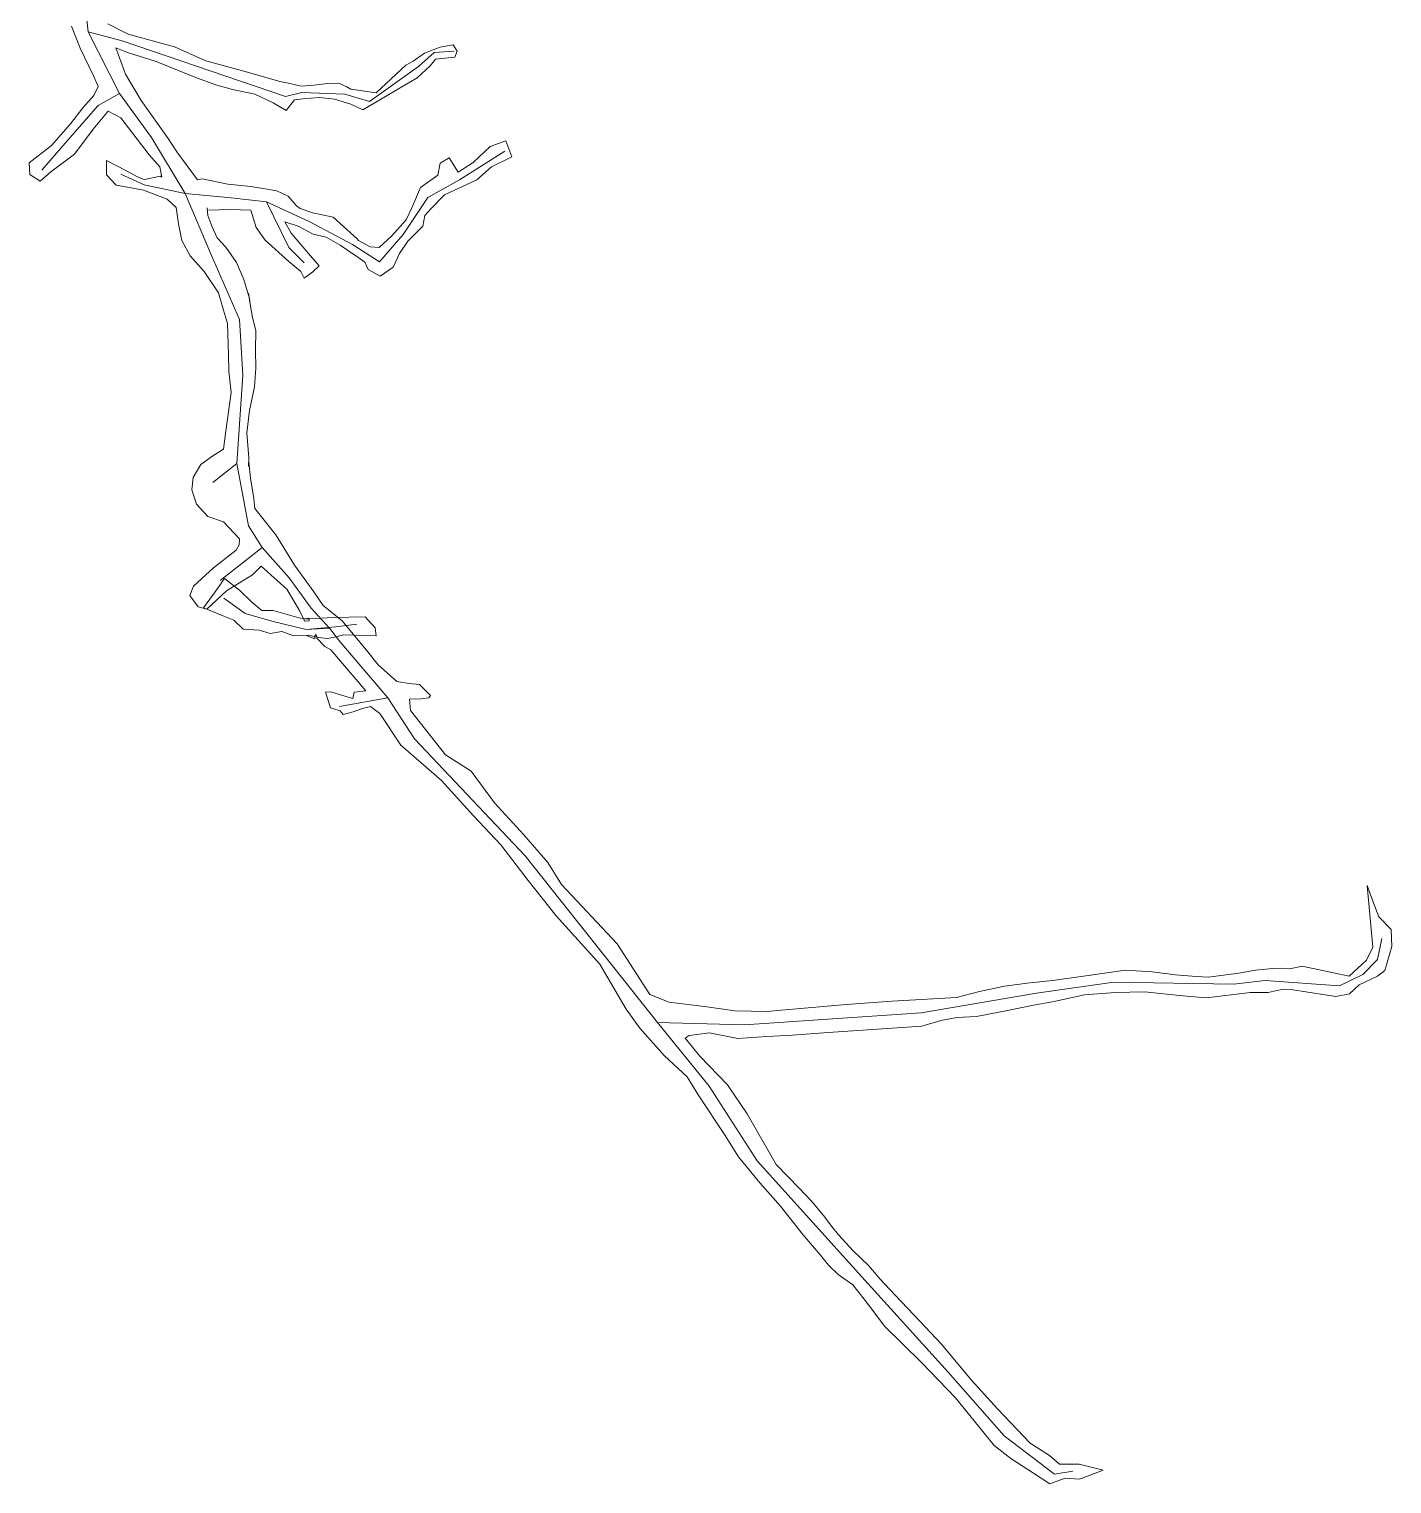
# Model space of a CAD drawing. Header units: millimetres. Extents: x 748204 to 748380, y 4188451 to 4188703.
# Drawn here: x 748253.5 to 748380.3, y 4188451.1 to 4188586.4 of the extents above; entities that cross this region are included whole.
import ezdxf

# ---------------------------------------------------------------- set-up
doc = ezdxf.new("R2010")
doc.units = ezdxf.units.MM
doc.layers.add('957_957', color=4, linetype='Continuous', lineweight=0)
doc.layers.add('GEOFENCE', color=2, linetype='Continuous', lineweight=0)

msp = doc.modelspace()

# ---------------------------------------------------------------- linework, layer by layer
at = {"layer": '957_957', "lineweight": 0}
for p, q in [((748257.45, 4188586.66, 958.6), (748258.24, 4188584.61, 958.23)), ((748262.71, 4188585.93, 958.07), (748260.83, 4188586.87, 958.35)), ((748267.02, 4188584.74, 957.77), (748262.71, 4188585.93, 958.07)), ((748292.98, 4188584.94, 960.4), (748291.76, 4188584.7, 959.75)), ((748293.33, 4188584.34, 960.4), (748292.98, 4188584.94, 960.4)), ((748258.24, 4188584.61, 958.23), (748259.54, 4188581.99, 957.78)), ((748262.48, 4188582.19, 957.84), (748261.58, 4188584.65, 958.1)), ((748261.58, 4188584.65, 958.1), (748262.66, 4188584.22, 958.09)), ((748262.66, 4188584.22, 958.09), (748265.34, 4188583.39, 957.92)), ((748269.95, 4188583.43, 957.69), (748267.02, 4188584.74, 957.77)), ((748272.13, 4188582.84, 957.44), (748269.95, 4188583.43, 957.69)), ((748290.29, 4188584.14, 958.89), (748289.25, 4188583.42, 959.24)), ((748291.76, 4188584.7, 959.75), (748290.29, 4188584.14, 958.89)), ((748290.84, 4188582.96, 959.24), (748291.33, 4188583.58, 958.89)), ((748291.33, 4188583.58, 958.89), (748293.13, 4188583.78, 960.4)), ((748293.13, 4188583.78, 960.4), (748293.33, 4188584.34, 960.4)), ((748263.93, 4188579.76, 957.71), (748262.48, 4188582.19, 957.84)), ((748265.34, 4188583.39, 957.92), (748269.08, 4188581.86, 957.73)), ((748274.05, 4188582.33, 957.35), (748272.13, 4188582.84, 957.44)), ((748276.83, 4188581.51, 957.22), (748274.05, 4188582.33, 957.35)), ((748288.57, 4188583.02, 959.24), (748285.82, 4188580.45, 959.85)), ((748289.25, 4188583.42, 959.24), (748288.57, 4188583.02, 959.24)), ((748289.63, 4188581.86, 958.91), (748290.84, 4188582.96, 959.24)), ((748259.92, 4188581.05, 957.62), (748259.52, 4188580.22, 957.81)), ((748259.54, 4188581.99, 957.78), (748259.92, 4188581.05, 957.62)), ((748269.08, 4188581.86, 957.73), (748270.98, 4188581.18, 957.52)), ((748270.98, 4188581.18, 957.52), (748272.42, 4188580.78, 957.41)), ((748272.42, 4188580.78, 957.41), (748274.52, 4188580.35, 957.3)), ((748277.77, 4188581.32, 957.45), (748276.83, 4188581.51, 957.22)), ((748278.81, 4188581.08, 959.02), (748277.77, 4188581.32, 957.45)), ((748279.99, 4188581.18, 959.37), (748278.81, 4188581.08, 959.02)), ((748281.28, 4188581.34, 959.41), (748279.99, 4188581.18, 959.37)), ((748282.3, 4188581.36, 959.37), (748281.28, 4188581.34, 959.41)), ((748283.06, 4188581.03, 959.44), (748282.3, 4188581.36, 959.37)), ((748283.45, 4188580.81, 959.43), (748283.06, 4188581.03, 959.44)), ((748285.82, 4188580.45, 959.85), (748283.45, 4188580.81, 959.43)), ((748284.57, 4188578.87, 959.51), (748289.63, 4188581.86, 958.91)), ((748259.52, 4188580.22, 957.81), (748258.49, 4188579.07, 957.85)), ((748266.45, 4188576.21, 957.34), (748263.93, 4188579.76, 957.71)), ((748274.52, 4188580.35, 957.3), (748276.21, 4188579.52, 957.23)), ((748276.21, 4188579.52, 957.23), (748277.42, 4188578.83, 957.77)), ((748277.42, 4188578.83, 957.77), (748278.21, 4188579.8, 957.68)), ((748278.21, 4188579.8, 957.68), (748278.99, 4188579.9, 959.11)), ((748278.99, 4188579.9, 959.11), (748280.53, 4188580.02, 959.2)), ((748280.53, 4188580.02, 959.2), (748281.94, 4188579.88, 959.34)), ((748281.94, 4188579.88, 959.34), (748283.46, 4188579.4, 959.4)), ((748283.46, 4188579.4, 959.4), (748284.57, 4188578.87, 959.51)), ((748258.49, 4188579.07, 957.85), (748257.35, 4188577.59, 957.88)), ((748259.45, 4188577.08, 957.79), (748260.85, 4188578.77, 957.68)), ((748260.85, 4188578.77, 957.68), (748262.03, 4188578.15, 957.59)), ((748262.03, 4188578.15, 957.59), (748264.67, 4188574.69, 957.49)), ((748257.35, 4188577.59, 957.88), (748255.59, 4188575.55, 958.14)), ((748257.74, 4188574.75, 958.05), (748259.45, 4188577.08, 957.79)), ((748255.59, 4188575.55, 958.14), (748253.5, 4188573.95, 958.33)), ((748267.24, 4188574.96, 957.32), (748266.45, 4188576.21, 957.34)), ((748296.41, 4188575.47, 958.59), (748294.83, 4188573.97, 958.44)), ((748297.88, 4188575.99, 958.7), (748296.41, 4188575.47, 958.59)), ((748298.42, 4188574.52, 958.59), (748297.88, 4188575.99, 958.7)), ((748255.52, 4188573.1, 958.15), (748257.74, 4188574.75, 958.05)), ((748260.72, 4188574.18, 964.87), (748260.7, 4188572.84, 964.49)), ((748262.51, 4188573.24, 962.34), (748260.72, 4188574.18, 964.87)), ((748264.67, 4188574.69, 957.49), (748265.68, 4188573.58, 957.32)), ((748269.16, 4188572.36, 957.18), (748267.24, 4188574.96, 957.32)), ((748292.6, 4188574.41, 958.73), (748291.75, 4188573.93, 958.51)), ((748293.44, 4188573.08, 958.64), (748292.6, 4188574.41, 958.73)), ((748294.83, 4188573.97, 958.44), (748293.44, 4188573.08, 958.64)), ((748296.55, 4188573.59, 958.48), (748298.42, 4188574.52, 958.59)), ((748253.5, 4188573.95, 958.33), (748253.58, 4188572.85, 958.36)), ((748253.58, 4188572.85, 958.36), (748254.53, 4188572.25, 958.33)), ((748254.53, 4188572.25, 958.33), (748255.52, 4188573.1, 958.15)), ((748260.7, 4188572.84, 964.49), (748261.61, 4188571.87, 962.44)), ((748263.6, 4188572.64, 960.3), (748262.51, 4188573.24, 962.34)), ((748264.13, 4188572.44, 958.46), (748263.6, 4188572.64, 960.3)), ((748265.72, 4188572.72, 957.2), (748264.24, 4188572.4, 957.55)), ((748265.85, 4188572.63, 957.35), (748265.68, 4188573.58, 957.32)), ((748265.85, 4188572.63, 957.35), (748265.72, 4188572.72, 957.2)), ((748291.54, 4188572.8, 958.14), (748289.92, 4188571.65, 958.01)), ((748291.75, 4188573.93, 958.51), (748291.54, 4188572.8, 958.14)), ((748295.17, 4188572.36, 958.47), (748296.55, 4188573.59, 958.48)), ((748261.61, 4188571.87, 962.44), (748262.67, 4188571.69, 960.9)), ((748262.67, 4188571.69, 960.9), (748264.16, 4188571.4, 957.58)), ((748264.24, 4188572.4, 957.55), (748264.13, 4188572.44, 958.46)), ((748264.16, 4188571.4, 957.58), (748266.36, 4188570.56, 957.01)), ((748269.62, 4188572.47, 957.1), (748269.16, 4188572.36, 957.18)), ((748272, 4188571.96, 957.19), (748269.62, 4188572.47, 957.1)), ((748274.14, 4188571.74, 957.41), (748272, 4188571.96, 957.19)), ((748275.1, 4188571.58, 957.48), (748274.14, 4188571.74, 957.41)), ((748276.55, 4188571.35, 957.59), (748275.1, 4188571.58, 957.48)), ((748277.6, 4188570.84, 957.46), (748276.55, 4188571.35, 957.59)), ((748289.92, 4188571.65, 958.01), (748289.12, 4188569.76, 957.89)), ((748292.16, 4188570.96, 958.14), (748295.17, 4188572.36, 958.47)), ((748266.36, 4188570.56, 957.01), (748267.2, 4188569.79, 956.88)), ((748278.39, 4188569.96, 957.47), (748277.6, 4188570.84, 957.46)), ((748278.74, 4188569.7, 957.39), (748278.39, 4188569.96, 957.47)), ((748290.9, 4188569.68, 958.05), (748292.16, 4188570.96, 958.14)), ((748267.2, 4188569.79, 956.88), (748267.4, 4188568.28, 956.94)), ((748270.15, 4188569.04, 956.89), (748270.09, 4188569.77, 957.02)), ((748270.5, 4188568.05, 956.79), (748270.15, 4188569.04, 956.89)), ((748270.22, 4188569.55, 957.04), (748272.21, 4188569.62, 957.1)), ((748272.21, 4188569.62, 957.1), (748274.13, 4188569.55, 957.35)), ((748274.13, 4188569.55, 957.35), (748274.64, 4188567.92, 957.53)), ((748279.92, 4188569.31, 957.55), (748278.74, 4188569.7, 957.39)), ((748281.81, 4188568.89, 957.66), (748279.92, 4188569.31, 957.55)), ((748284.04, 4188566.88, 957.72), (748281.81, 4188568.89, 957.66)), ((748288.61, 4188568.66, 957.8), (748287.25, 4188567.15, 957.72)), ((748289.12, 4188569.76, 957.89), (748288.61, 4188568.66, 957.8)), ((748290.14, 4188568.06, 957.9), (748290.34, 4188569.05, 957.89)), ((748290.34, 4188569.05, 957.89), (748290.9, 4188569.68, 958.05)), ((748267.4, 4188568.28, 956.94), (748267.73, 4188566.72, 956.89)), ((748271.02, 4188566.97, 956.87), (748270.5, 4188568.05, 956.79)), ((748274.64, 4188567.92, 957.53), (748275.47, 4188566.77, 957.48)), ((748277.88, 4188567.42, 957.31), (748277.29, 4188568.46, 957.38)), ((748277.29, 4188568.46, 957.38), (748278.55, 4188568.05, 957.65)), ((748279.69, 4188565.31, 957.51), (748277.88, 4188567.42, 957.31)), ((748278.55, 4188568.05, 957.65), (748279.93, 4188567.3, 957.66)), ((748279.93, 4188567.3, 957.66), (748281.14, 4188567.03, 957.66)), ((748288.74, 4188566.67, 957.72), (748290.14, 4188568.06, 957.9)), ((748267.73, 4188566.72, 956.89), (748268.48, 4188565.29, 956.99)), ((748271.81, 4188566.09, 956.82), (748271.02, 4188566.97, 956.87)), ((748272.81, 4188564.67, 956.84), (748271.81, 4188566.09, 956.82)), ((748275.47, 4188566.77, 957.48), (748277.69, 4188564.76, 957.51)), ((748281.14, 4188567.03, 957.66), (748282.45, 4188566.29, 957.79)), ((748282.45, 4188566.29, 957.79), (748284.1, 4188565.16, 957.71)), ((748284.15, 4188566.73, 957.63), (748284.04, 4188566.88, 957.72)), ((748285.26, 4188566.15, 957.72), (748284.15, 4188566.73, 957.63)), ((748286.07, 4188566.07, 957.7), (748285.26, 4188566.15, 957.72)), ((748287.25, 4188567.15, 957.72), (748286.07, 4188566.07, 957.7)), ((748287.99, 4188565.53, 957.89), (748288.74, 4188566.67, 957.72)), ((748268.48, 4188565.29, 956.99), (748269.81, 4188563.85, 956.8)), ((748273.5, 4188563.1, 956.72), (748272.81, 4188564.67, 956.84)), ((748277.69, 4188564.76, 957.51), (748278.79, 4188563.84, 957.51)), ((748280.49, 4188564.36, 957.51), (748279.69, 4188565.31, 957.51)), ((748284.1, 4188565.16, 957.71), (748284.76, 4188564.72, 957.77)), ((748284.76, 4188564.72, 957.77), (748285.05, 4188564.02, 957.71)), ((748287.38, 4188564.24, 957.77), (748287.99, 4188565.53, 957.89)), ((748269.81, 4188563.85, 956.8), (748271.12, 4188561.86, 956.76)), ((748278.79, 4188563.84, 957.51), (748279.11, 4188563.22, 957.51)), ((748279.11, 4188563.22, 957.51), (748279.91, 4188563.82, 957.51)), ((748279.91, 4188563.82, 957.51), (748280.49, 4188564.36, 957.51)), ((748285.05, 4188564.02, 957.71), (748286.18, 4188563.42, 957.77)), ((748286.18, 4188563.42, 957.77), (748287.38, 4188564.24, 957.77)), ((748271.12, 4188561.86, 956.76), (748271.6, 4188560.23, 956.82)), ((748274.03, 4188561.34, 956.93), (748273.5, 4188563.1, 956.72)), ((748274.08, 4188560.79, 956.89), (748273.91, 4188561.83, 956.92)), ((748274.08, 4188560.79, 956.82), (748274.03, 4188561.34, 956.93)), ((748274.29, 4188559.56, 956.84), (748274.08, 4188560.79, 956.89)), ((748274.29, 4188559.56, 956.82), (748274.08, 4188560.79, 956.93)), ((748271.6, 4188560.23, 956.82), (748271.96, 4188558.99, 956.93)), ((748271.6, 4188560.23, 956.82), (748271.96, 4188558.99, 956.84)), ((748274.59, 4188558.35, 956.57), (748274.29, 4188559.56, 956.84)), ((748271.96, 4188558.99, 956.84), (748272.07, 4188556.1, 956.57)), ((748271.96, 4188558.99, 956.82), (748272.07, 4188556.1, 956.93)), ((748274.56, 4188556.53, 956.57), (748274.59, 4188558.35, 956.57)), ((748274.59, 4188554.86, 956.57), (748274.56, 4188556.53, 956.57)), ((748272.07, 4188556.1, 956.57), (748272.08, 4188554.56, 956.57)), ((748272.08, 4188554.56, 956.57), (748272.31, 4188552.58, 956.48)), ((748274.49, 4188553.1, 956.48), (748274.59, 4188554.86, 956.57)), ((748272.31, 4188552.58, 956.48), (748271.81, 4188548.99, 956.36)), ((748274.01, 4188550.91, 956.42), (748274.49, 4188553.1, 956.48)), ((748273.76, 4188548.84, 956.35), (748274.01, 4188550.91, 956.42)), ((748271.81, 4188548.99, 956.36), (748271.59, 4188547.32, 955.78)), ((748273.94, 4188546.5, 956.16), (748273.76, 4188548.84, 956.35)), ((748271.59, 4188547.32, 956.28), (748270.6, 4188546.69, 956.89)), ((748269.5, 4188545.88, 957.35), (748268.76, 4188544.69, 957.69)), ((748270.6, 4188546.69, 956.89), (748269.5, 4188545.88, 957.35)), ((748273.93, 4188545.71, 956.12), (748273.94, 4188546.5, 956.16)), ((748273.94, 4188546.11, 956.14), (748274.11, 4188544.63, 955.78)), ((748268.76, 4188544.69, 957.69), (748268.66, 4188543.53, 958.03)), ((748274.42, 4188542.72, 955.78), (748274.11, 4188544.63, 955.78)), ((748268.66, 4188543.53, 958.03), (748269.07, 4188542.21, 957.49)), ((748269.07, 4188542.21, 957.49), (748270.15, 4188541.06, 957.38)), ((748274.5, 4188541.81, 955.78), (748274.42, 4188542.72, 955.78)), ((748276.47, 4188539.35, 955.78), (748274.5, 4188541.81, 955.78)), ((748270.15, 4188541.06, 957.38), (748271.58, 4188540.55, 956.7)), ((748271.58, 4188540.55, 955.78), (748273.09, 4188538.98, 955.78)), ((748273.09, 4188538.98, 955.78), (748273.06, 4188538.41, 955.78)), ((748278.19, 4188536.54, 955.46), (748276.47, 4188539.35, 955.78)), ((748272.77, 4188537.93, 955.78), (748270.68, 4188536.29, 955.78)), ((748273.06, 4188538.41, 955.78), (748272.77, 4188537.93, 955.78)), ((748270.68, 4188536.29, 955.85), (748268.8, 4188534.56, 955.88)), ((748274.29, 4188535.63, 955.56), (748275.09, 4188536.44, 955.82)), ((748275.09, 4188536.44, 955.82), (748277.49, 4188534.3, 955.46)), ((748280.01, 4188534.06, 955.31), (748278.19, 4188536.54, 955.46)), ((748271.69, 4188535.27, 962.68), (748270.81, 4188534.06, 962.34)), ((748273.1, 4188534.19, 961.47), (748271.69, 4188535.27, 962.68)), ((748271.88, 4188534.13, 955.78), (748274.29, 4188535.63, 955.56)), ((748268.8, 4188534.56, 955.88), (748268.45, 4188533.69, 956.13)), ((748268.45, 4188533.69, 956.13), (748269.23, 4188532.66, 955.87)), ((748270.81, 4188534.06, 962.34), (748269.73, 4188532.55, 962.64)), ((748270.04, 4188532.42, 955.93), (748271.88, 4188534.13, 955.78)), ((748274.24, 4188533.07, 959.87), (748273.1, 4188534.19, 961.47)), ((748277.49, 4188534.3, 955.46), (748278.66, 4188532.31, 955.44)), ((748280.86, 4188532.77, 955.1), (748280.01, 4188534.06, 955.31)), ((748269.23, 4188532.66, 955.87), (748270.04, 4188532.42, 955.93)), ((748269.73, 4188532.55, 962.64), (748271.48, 4188531.85, 961.39)), ((748275.15, 4188532.31, 959.23), (748274.24, 4188533.07, 959.87)), ((748276.22, 4188532.31, 958.94), (748275.15, 4188532.31, 959.23)), ((748277.31, 4188532.01, 958.76), (748276.22, 4188532.31, 958.94)), ((748278.6, 4188531.63, 958.82), (748277.31, 4188532.01, 958.76)), ((748278.66, 4188532.31, 955.44), (748279.1, 4188531.42, 955.4)), ((748282.63, 4188531.34, 955.13), (748280.86, 4188532.77, 955.1)), ((748271.48, 4188531.85, 961.39), (748272.55, 4188531.4, 960.44)), ((748272.55, 4188531.4, 960.44), (748273.44, 4188530.56, 959.6)), ((748279.16, 4188531.52, 958.75), (748278.6, 4188531.63, 958.82)), ((748279.14, 4188531.31, 956.55), (748279.1, 4188531.42, 955.4)), ((748279.56, 4188531.36, 957.4), (748279.14, 4188531.31, 956.55)), ((748279.53, 4188531.6, 958.16), (748279.16, 4188531.52, 958.75)), ((748279.64, 4188531.54, 958.73), (748279.16, 4188531.52, 958.75)), ((748279.53, 4188531.6, 958.16), (748279.56, 4188531.36, 957.4)), ((748281.76, 4188531.67, 958.58), (748279.64, 4188531.54, 958.73)), ((748284.78, 4188531.72, 958.98), (748281.76, 4188531.67, 958.58)), ((748285.04, 4188528.46, 955.64), (748282.63, 4188531.34, 955.13)), ((748285.71, 4188530.69, 958.89), (748284.78, 4188531.72, 958.98)), ((748285.82, 4188529.96, 958.84), (748285.71, 4188530.69, 958.89)), ((748273.44, 4188530.56, 959.6), (748274.92, 4188530.49, 959.15)), ((748274.92, 4188530.49, 959.15), (748275.93, 4188530.16, 958.97)), ((748275.93, 4188530.16, 958.97), (748277.02, 4188530.36, 958.9)), ((748277.02, 4188530.36, 958.9), (748278.14, 4188529.94, 958.72)), ((748278.14, 4188529.94, 958.72), (748279.53, 4188530.01, 958.48)), ((748280.1, 4188529.68, 958.29), (748279.36, 4188529.95, 958.6)), ((748279.53, 4188530.01, 958.48), (748280.45, 4188529.79, 958.39)), ((748280.11, 4188529.95, 958.14), (748280.1, 4188529.68, 958.29)), ((748280.22, 4188530.09, 957.14), (748280.11, 4188529.95, 958.14)), ((748280.28, 4188529.74, 955.33), (748280.22, 4188530.09, 957.14)), ((748280.28, 4188529.74, 955.33), (748281.02, 4188528.95, 955.29)), ((748280.45, 4188529.79, 958.39), (748281.23, 4188529.7, 958.03)), ((748281.23, 4188529.7, 958.03), (748281.8, 4188529.8, 958.3)), ((748281.8, 4188529.8, 958.3), (748282.81, 4188530.06, 958.86)), ((748282.81, 4188530.06, 958.86), (748285.82, 4188529.96, 958.84)), ((748281.02, 4188528.95, 955.29), (748281.59, 4188528.65, 955.18)), ((748281.59, 4188528.65, 955.18), (748284.84, 4188524.83, 954.71)), ((748286, 4188527.24, 954.68), (748285.04, 4188528.46, 955.64)), ((748287.72, 4188525.71, 954.52), (748286, 4188527.24, 954.68)), ((748288.89, 4188525.51, 954.67), (748287.72, 4188525.71, 954.52)), ((748289.84, 4188525.41, 954.96), (748288.89, 4188525.51, 954.67)), ((748290.86, 4188524.4, 955.01), (748289.84, 4188525.41, 954.96)), ((748281.58, 4188524.74, 957.07), (748281.09, 4188524.71, 957.57)), ((748281.09, 4188524.71, 957.57), (748281.54, 4188523.25, 957.01)), ((748282.81, 4188524.37, 956.29), (748281.58, 4188524.74, 957.07)), ((748283.63, 4188524.12, 955.6), (748282.81, 4188524.37, 956.29)), ((748283.77, 4188524.7, 955.04), (748283.63, 4188524.12, 955.6)), ((748284.84, 4188524.83, 954.71), (748283.77, 4188524.7, 955.04)), ((748288.92, 4188524.07, 954.63), (748290, 4188524.08, 954.71)), ((748289.01, 4188523, 954.44), (748288.92, 4188524.07, 954.63)), ((748290, 4188524.08, 954.71), (748290.72, 4188524.19, 954.94)), ((748290.72, 4188524.19, 954.94), (748290.86, 4188524.4, 955.01)), ((748281.54, 4188523.25, 957.01), (748282.46, 4188522.97, 956.6)), ((748282.46, 4188522.97, 956.6), (748282.73, 4188522.62, 956.58)), ((748282.73, 4188522.62, 956.58), (748283.65, 4188522.89, 956.04)), ((748283.65, 4188522.89, 956.04), (748284.54, 4188523.19, 955.29)), ((748284.54, 4188523.19, 955.29), (748285.28, 4188523.38, 954.8)), ((748285.28, 4188523.38, 954.8), (748286.15, 4188522.74, 954.54)), ((748286.15, 4188522.74, 954.54), (748288.1, 4188519.79, 954.64)), ((748292.26, 4188518.87, 954.22), (748289.01, 4188523, 954.44)), ((748288.1, 4188519.79, 954.64), (748291.9, 4188516.49, 954.17)), ((748294.65, 4188517.36, 954.07), (748292.26, 4188518.87, 954.22)), ((748296.81, 4188514.41, 953.86), (748294.65, 4188517.36, 954.07)), ((748291.9, 4188516.49, 954.17), (748294.87, 4188513.22, 954.04)), ((748294.87, 4188513.22, 954.04), (748297.41, 4188510.51, 953.78)), ((748299.55, 4188511.43, 953.65), (748296.81, 4188514.41, 953.86)), ((748297.41, 4188510.51, 953.78), (748299.95, 4188507.18, 953.71)), ((748301.78, 4188508.86, 953.64), (748299.55, 4188511.43, 953.65)), ((748303.06, 4188506.83, 953.65), (748301.78, 4188508.86, 953.64)), ((748299.95, 4188507.18, 953.71), (748302.57, 4188503.92, 953.21)), ((748303.06, 4188506.83, 953.65), (748308.22, 4188501.31, 952.7)), ((748378.57, 4188505.27, 962.34), (748378.03, 4188506.72, 962.38)), ((748378.03, 4188506.72, 962.38), (748378.56, 4188501, 962.34)), ((748379.12, 4188503.82, 962.4), (748378.57, 4188505.27, 962.34)), ((748302.57, 4188503.92, 953.21), (748306.62, 4188499.4, 952.7)), ((748380.28, 4188502.63, 962.16), (748379.12, 4188503.82, 962.4)), ((748380.34, 4188501.05, 962.14), (748380.28, 4188502.63, 962.16)), ((748311.28, 4188496.58, 952.16), (748308.22, 4188501.31, 952.7)), ((748378.56, 4188501, 962.34), (748377.99, 4188499.77, 962.14)), ((748379.68, 4188498.82, 962.21), (748380.34, 4188501.05, 962.14)), ((748377.99, 4188499.77, 962.14), (748376.35, 4188498.28, 962.48)), ((748306.62, 4188499.4, 952.7), (748309.06, 4188495.21, 952.16)), ((748351.84, 4188498.32, 956.46), (748348.79, 4188497.88, 955)), ((748355.54, 4188498.85, 956.87), (748351.84, 4188498.32, 956.46)), ((748358.04, 4188498.71, 957.15), (748355.54, 4188498.85, 956.87)), ((748360.19, 4188498.41, 957.47), (748358.04, 4188498.71, 957.15)), ((748362.14, 4188498.25, 957.76), (748360.19, 4188498.41, 957.47)), ((748363.23, 4188498.21, 957.74), (748362.14, 4188498.25, 957.76)), ((748366.09, 4188498.56, 958.15), (748363.23, 4188498.21, 957.74)), ((748367.66, 4188498.85, 958.2), (748366.09, 4188498.56, 958.15)), ((748369.23, 4188499.02, 958.6), (748367.66, 4188498.85, 958.2)), ((748370.08, 4188499.04, 958.9), (748369.23, 4188499.02, 958.6)), ((748370.84, 4188498.98, 959.26), (748370.08, 4188499.04, 958.9)), ((748372, 4188499.22, 960.37), (748370.84, 4188498.98, 959.26)), ((748376.35, 4188498.28, 962.48), (748372, 4188499.22, 960.37)), ((748377.28, 4188497.5, 962.39), (748378.99, 4188498.3, 962.31)), ((748378.99, 4188498.3, 962.31), (748379.68, 4188498.82, 962.21)), ((748341.95, 4188496.88, 954.85), (748339.82, 4188496.3, 954.3)), ((748344.28, 4188497.38, 955), (748341.95, 4188496.88, 954.85)), ((748346.65, 4188497.69, 955), (748344.28, 4188497.38, 955)), ((748348.79, 4188497.88, 955), (748346.65, 4188497.69, 955)), ((748354.6, 4188496.79, 956.67), (748357.33, 4188496.83, 957.05)), ((748357.33, 4188496.83, 957.05), (748360.87, 4188496.48, 957.52)), ((748368.84, 4188496.79, 958.44), (748370.23, 4188497.07, 958.95)), ((748370.23, 4188497.07, 958.95), (748371.12, 4188497.02, 959.5)), ((748371.12, 4188497.02, 959.5), (748371.93, 4188496.89, 960.42)), ((748371.93, 4188496.89, 960.42), (748375.12, 4188496.41, 962.76)), ((748376.39, 4188496.64, 963.21), (748377.28, 4188497.5, 962.39)), ((748313.07, 4188495.87, 952.33), (748311.28, 4188496.58, 952.16)), ((748316.58, 4188495.43, 952.45), (748313.07, 4188495.87, 952.33)), ((748329.57, 4188495.66, 953.89), (748323.51, 4188495.13, 953.23)), ((748333.8, 4188495.98, 954.24), (748329.57, 4188495.66, 953.89)), ((748339.82, 4188496.3, 954.3), (748333.8, 4188495.98, 954.24)), ((748344.72, 4188495.13, 955.02), (748346.98, 4188495.59, 955)), ((748346.98, 4188495.59, 955), (748348.75, 4188495.91, 955)), ((748348.75, 4188495.91, 955), (748351.73, 4188496.57, 956.36)), ((748351.73, 4188496.57, 956.36), (748354.6, 4188496.79, 956.67)), ((748360.87, 4188496.48, 957.52), (748363.1, 4188496.27, 957.76)), ((748363.1, 4188496.27, 957.76), (748367.16, 4188496.78, 958.17)), ((748367.16, 4188496.78, 958.17), (748368.84, 4188496.79, 958.44)), ((748375.12, 4188496.41, 962.76), (748376.39, 4188496.64, 963.21)), ((748309.06, 4188495.21, 952.16), (748310.35, 4188493.47, 952.07)), ((748319.19, 4188495.07, 952.89), (748316.58, 4188495.43, 952.45)), ((748322.24, 4188495, 953.36), (748319.19, 4188495.07, 952.89)), ((748323.51, 4188495.13, 953.23), (748322.24, 4188495, 953.36)), ((748336.59, 4188493.65, 954.3), (748338.37, 4188494.18, 954.3)), ((748338.37, 4188494.18, 954.3), (748339.84, 4188494.46, 954.3)), ((748339.84, 4188494.46, 954.3), (748341.69, 4188494.55, 954.81)), ((748341.69, 4188494.55, 954.81), (748344.72, 4188495.13, 955.02)), ((748310.35, 4188493.47, 952.07), (748312.62, 4188490.92, 951.96)), ((748314.57, 4188492.54, 951.96), (748314.93, 4188492.79, 952.18)), ((748314.93, 4188492.79, 952.18), (748316.83, 4188493.02, 952.41)), ((748316.83, 4188493.02, 952.41), (748319.48, 4188492.51, 952.9)), ((748322.18, 4188492.67, 953.23), (748324.54, 4188492.81, 953.36)), ((748324.54, 4188492.81, 953.36), (748327.86, 4188493.06, 953.79)), ((748327.86, 4188493.06, 953.79), (748336.59, 4188493.65, 954.3)), ((748315.94, 4188490.84, 951.76), (748314.57, 4188492.54, 951.96)), ((748319.48, 4188492.51, 952.9), (748322.18, 4188492.67, 953.23)), ((748312.62, 4188490.92, 951.96), (748314.76, 4188488.94, 951.76)), ((748318.49, 4188488.18, 951.45), (748315.94, 4188490.84, 951.76)), ((748314.76, 4188488.94, 951.76), (748315.85, 4188487.17, 951.45)), ((748320.34, 4188485.5, 951.16), (748318.49, 4188488.18, 951.45)), ((748315.85, 4188487.17, 951.45), (748318.23, 4188483.57, 951.07)), ((748323.03, 4188480.77, 950.92), (748320.34, 4188485.5, 951.16)), ((748318.23, 4188483.57, 951.07), (748319.52, 4188481.48, 950.8)), ((748319.52, 4188481.48, 950.8), (748321.5, 4188479.06, 951.02)), ((748325.18, 4188478.57, 951.03), (748323.03, 4188480.77, 950.92)), ((748321.5, 4188479.06, 951.02), (748323.43, 4188476.9, 950.96)), ((748326.39, 4188477.31, 951.05), (748325.18, 4188478.57, 951.03)), ((748323.43, 4188476.9, 950.96), (748325.51, 4188474.26, 951.09)), ((748327.55, 4188475.88, 951.03), (748326.39, 4188477.31, 951.05)), ((748328.17, 4188475.05, 950.92), (748327.55, 4188475.88, 951.03)), ((748325.51, 4188474.26, 951.09), (748327.16, 4188472.33, 950.83)), ((748328.83, 4188474.22, 950.78), (748328.17, 4188475.05, 950.92)), ((748330.24, 4188472.7, 950.63), (748328.83, 4188474.22, 950.78)), ((748331.63, 4188471.38, 950.54), (748330.24, 4188472.7, 950.63)), ((748327.16, 4188472.33, 950.83), (748327.89, 4188471.42, 950.73)), ((748327.89, 4188471.42, 950.73), (748328.8, 4188470.55, 950.65)), ((748332.71, 4188470.12, 950.36), (748331.63, 4188471.38, 950.54)), ((748328.8, 4188470.55, 950.65), (748330.16, 4188469.57, 950.59)), ((748334.09, 4188468.66, 950.36), (748332.71, 4188470.12, 950.36)), ((748330.16, 4188469.57, 950.59), (748331.21, 4188468.26, 950.36)), ((748335.89, 4188466.75, 950.3), (748334.09, 4188468.66, 950.36)), ((748331.21, 4188468.26, 950.36), (748332.3, 4188466.83, 950.36)), ((748332.3, 4188466.83, 950.36), (748333.13, 4188465.75, 950.35)), ((748333.13, 4188465.75, 950.35), (748336.56, 4188462.36, 950.25)), ((748338.43, 4188464.07, 950.2), (748335.89, 4188466.75, 950.12)), ((748341.19, 4188460.74, 950.36), (748338.43, 4188464.07, 950.2)), ((748336.56, 4188462.36, 950.25), (748339.71, 4188459.08, 950.35)), ((748343.64, 4188458.04, 950.75), (748341.19, 4188460.74, 950.36)), ((748339.71, 4188459.08, 950.35), (748343.33, 4188454.65, 950.5)), ((748346.68, 4188454.87, 950.5), (748343.64, 4188458.04, 950.75)), ((748348.47, 4188453.71, 950.5), (748346.68, 4188454.87, 950.5)), ((748343.33, 4188454.65, 950.5), (748344.89, 4188453.44, 950.5)), ((748349.4, 4188452.89, 950.5), (748348.47, 4188453.71, 950.5)), ((748344.89, 4188453.44, 950.5), (748347, 4188452.06, 950.5)), ((748350.2, 4188452.91, 950.5), (748349.4, 4188452.89, 950.5)), ((748351.22, 4188452.91, 950.5), (748350.2, 4188452.91, 950.5)), ((748351.22, 4188452.91, 950.5), (748353.46, 4188452.34, 956.55)), ((748353.46, 4188452.34, 956.55), (748351.26, 4188451.51, 950.5)), ((748347, 4188452.06, 950.5), (748348.5, 4188451.07, 950.5)), ((748348.5, 4188451.07, 950.5), (748349.92, 4188451.61, 950.5)), ((748349.92, 4188451.61, 950.5), (748351.26, 4188451.51, 950.5))]:
    msp.add_line(p, q, dxfattribs=at)
at = {"layer": 'GEOFENCE'}
for p, q in [((748257.13, 4188603.81, 958.96), (748259, 4188586.12, 958.32)), ((748259, 4188586.12, 958.32), (748262.15, 4188585.29, 958.09)), ((748259, 4188586.12, 958.32), (748261.93, 4188580.41, 957.66)), ((748262.15, 4188585.29, 958.09), (748277.36, 4188580.12, 957.55)), ((748289.74, 4188582.91, 959.16), (748291.2, 4188584.21, 959.59)), ((748291.2, 4188584.21, 959.59), (748293.07, 4188584.33, 960.3)), ((748285.19, 4188579.66, 959.68), (748289.74, 4188582.91, 959.16)), ((748261.93, 4188580.41, 957.66), (748259.93, 4188579.28, 957.73)), ((748261.93, 4188580.41, 957.66), (748264.9, 4188576.31, 957.44)), ((748277.36, 4188580.12, 957.55), (748278.9, 4188580.49, 959.07)), ((748278.9, 4188580.49, 959.07), (748282.88, 4188580.34, 959.41)), ((748282.88, 4188580.34, 959.41), (748285.19, 4188579.66, 959.68)), ((748259.93, 4188579.28, 957.73), (748256.65, 4188575.52, 958.07)), ((748256.65, 4188575.52, 958.07), (748254.69, 4188573.27, 958.28)), ((748264.9, 4188576.31, 957.44), (748268.04, 4188571.09, 957.19)), ((748293.55, 4188572.37, 958.47), (748297.79, 4188575.03, 958.63)), ((748264.2, 4188571.9, 957.57), (748262.04, 4188572.89, 961.97)), ((748268.04, 4188571.09, 957.19), (748264.2, 4188571.9, 957.57)), ((748290.61, 4188570.71, 958.04), (748293.55, 4188572.37, 958.47)), ((748268.04, 4188571.09, 957.19), (748272.31, 4188570.68, 957.16)), ((748268.04, 4188571.09, 957.19), (748270.48, 4188565.33, 956.86)), ((748272.31, 4188570.68, 957.16), (748275.6, 4188570.32, 957.44)), ((748275.6, 4188570.32, 957.44), (748279.58, 4188568.49, 957.6)), ((748275.6, 4188570.32, 957.44), (748277.68, 4188566.07, 957.45)), ((748288.33, 4188567.29, 957.74), (748290.61, 4188570.71, 958.04)), ((748279.58, 4188568.49, 957.6), (748283.61, 4188566.36, 957.67)), ((748286.13, 4188564.75, 957.73), (748288.33, 4188567.29, 957.74)), ((748277.68, 4188566.07, 957.45), (748279.09, 4188564.65, 957.49)), ((748283.61, 4188566.36, 957.67), (748286.13, 4188564.75, 957.73)), ((748270.48, 4188565.33, 956.86), (748273.09, 4188559.38, 956.84)), ((748273.09, 4188559.38, 956.84), (748273.39, 4188554.21, 956.55)), ((748273.39, 4188554.21, 956.55), (748272.85, 4188545.98, 956.03)), ((748272.85, 4188545.98, 956.03), (748270.61, 4188544.23, 957)), ((748272.85, 4188545.98, 956.03), (748273.91, 4188540.17, 955.78)), ((748273.91, 4188540.17, 955.78), (748275.2, 4188538.18, 955.7)), ((748275.2, 4188538.18, 955.7), (748271.27, 4188535.09, 955.89)), ((748275.2, 4188538.18, 955.7), (748277.7, 4188535.34, 955.51)), ((748277.7, 4188535.34, 955.51), (748279.76, 4188532.54, 955.27)), ((748273.62, 4188532.02, 959.95), (748271.62, 4188533.47, 961.65)), ((748276.08, 4188531.33, 959.07), (748273.62, 4188532.02, 959.95)), ((748279.76, 4188532.54, 955.27), (748281.47, 4188530.66, 955.39)), ((748279.3, 4188530.53, 958.64), (748276.08, 4188531.33, 959.07)), ((748279.3, 4188530.53, 958.64), (748282.03, 4188530.8, 958.58)), ((748281.47, 4188530.66, 955.39), (748279.3, 4188530.53, 958.64)), ((748281.47, 4188530.66, 955.39), (748282.43, 4188529.42, 955.34)), ((748282.03, 4188530.8, 958.58), (748284, 4188531.05, 958.8)), ((748282.43, 4188529.42, 955.34), (748286.9, 4188524.18, 954.62)), ((748286.9, 4188524.18, 954.62), (748282.39, 4188523.39, 956.63)), ((748286.9, 4188524.18, 954.62), (748289.36, 4188520.36, 954.49)), ((748289.36, 4188520.36, 954.49), (748299.67, 4188509.49, 953.69)), ((748299.67, 4188509.49, 953.69), (748312, 4188494, 952.17)), ((748379, 4188499.85, 962.15), (748379.42, 4188501.81, 962.25)), ((748377.65, 4188498.46, 962.33), (748379, 4188499.85, 962.15)), ((748375.46, 4188497.4, 962.48), (748377.65, 4188498.46, 962.33)), ((748347.26, 4188496.72, 955), (748354.46, 4188497.73, 956.7)), ((748354.46, 4188497.73, 956.7), (748365.61, 4188497.54, 958.06)), ((748365.61, 4188497.54, 958.06), (748368.55, 4188497.89, 958.56)), ((748368.55, 4188497.89, 958.56), (748375.46, 4188497.4, 962.48)), ((748336.52, 4188494.89, 954.28), (748347.26, 4188496.72, 955)), ((748320.1, 4188493.77, 953.01), (748336.52, 4188494.89, 954.28)), ((748312, 4188494, 952.17), (748320.1, 4188493.77, 953.01)), ((748312, 4188494, 952.17), (748316.79, 4188488.06, 951.5)), ((748316.79, 4188488.06, 951.5), (748321.27, 4188481.12, 950.86)), ((748321.27, 4188481.12, 950.86), (748331.02, 4188470.33, 950.54)), ((748331.02, 4188470.33, 950.54), (748339.04, 4188461.47, 950.29)), ((748339.04, 4188461.47, 950.29), (748344.25, 4188455.55, 950.56)), ((748344.25, 4188455.55, 950.56), (748348.95, 4188451.98, 950.5)), ((748348.95, 4188451.98, 950.5), (748350.65, 4188452.24, 950.5))]:
    msp.add_line(p, q, dxfattribs=at)

doc.saveas('drawing.dxf')
